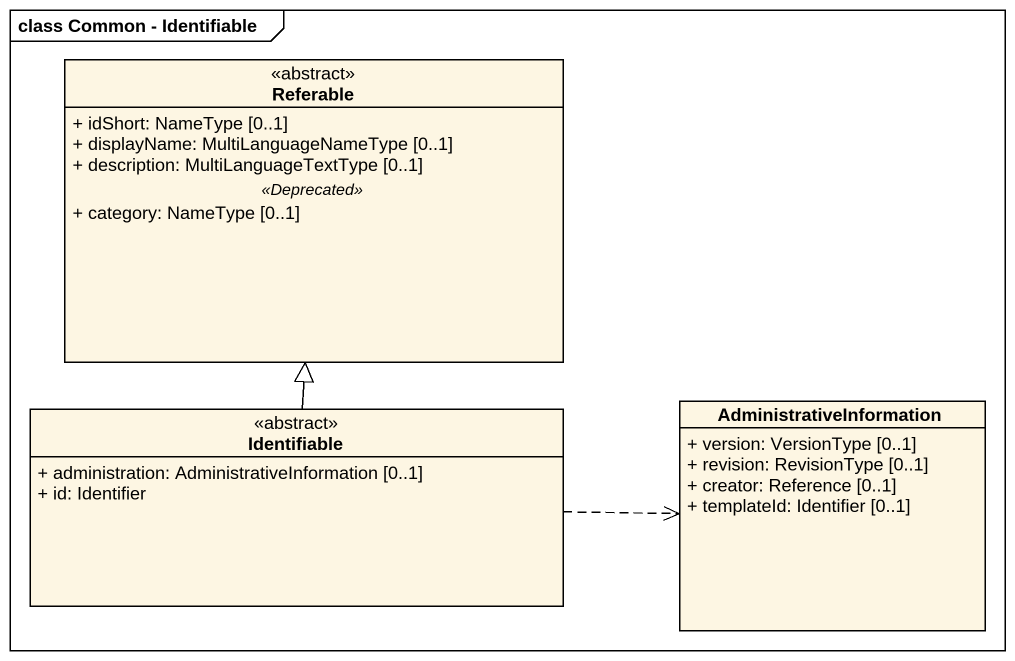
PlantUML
@startuml
mainframe class Common - Identifiable
hide circle
hide empty members
skinparam classAttributeIconSize 0
class Referable <<abstract>> {
  + idShort: NameType [0..1]
  + displayName: MultiLanguageNameType [0..1]
  + description: MultiLanguageTextType [0..1]
  .. <<Deprecated>> ..
  + category: NameType [0..1]
}
class Identifiable <<abstract>> {
  + administration: AdministrativeInformation [0..1]
  + id: Identifier
}
class AdministrativeInformation {
  + version: VersionType [0..1]
  + revision: RevisionType [0..1]
  + creator: Reference [0..1]
  + templateId: Identifier [0..1]
}
Identifiable -up-|> Referable
Identifiable .right.> AdministrativeInformation
@enduml
